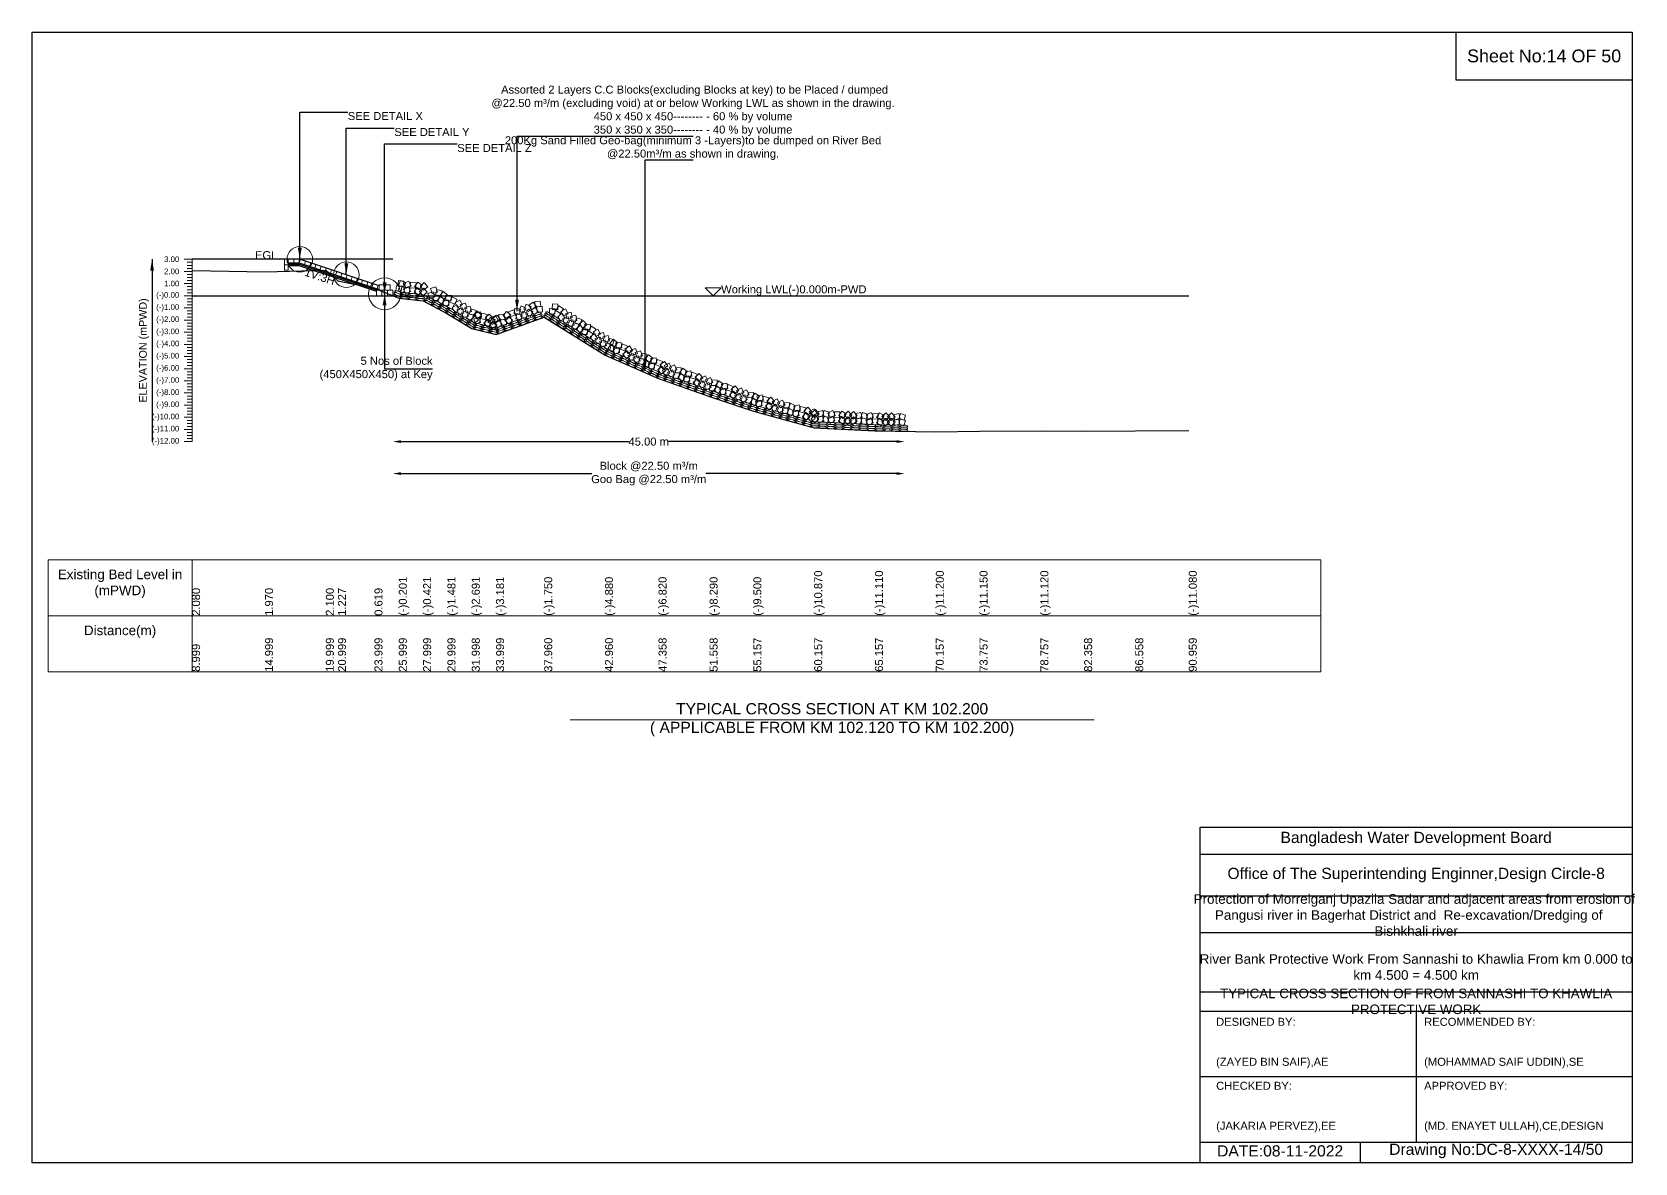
# Model space of a CAD drawing. Header units: inches. Extents: x 89000 to 845017, y -7071 to 0.
# Drawn here: x 295000 to 305017, y -7071 to 0 of the extents above; entities that cross this region are included whole.
import ezdxf

# ---------------------------------------------------------------- set-up
doc = ezdxf.new("R2010")
doc.units = ezdxf.units.IN
doc.header["$LTSCALE"] = 7
doc.header["$MEASUREMENT"] = 0
for name, color, linetype, lineweight in [('Cross section Data Border', 7, 'Continuous', 9), ('Cross Section Labels', 7, 'Continuous', 9), ('Existing_Bed_Level for Xsection', 7, 'Continuous', 25), ('Long Section Labels', 7, 'Continuous', 9)]:
    doc.layers.add(name, color=color, linetype=linetype, lineweight=lineweight)
doc.styles.get("Standard").update_dxf_attribs({"font": 'arial.ttf'})
doc.dimstyles.new('Appron Lebeling Style', dxfattribs={"dimtxt": 50, "dimasz": 50, "dimexe": 0.18, "dimexo": 0.0625, "dimgap": 0.09, "dimtad": 0, "dimtih": 1, "dimtoh": 1, "dimdec": 4, "dimzin": 0, "dimdsep": 46, "dimtxsty": 'Standard', "dimcen": 0.09, "dimse1": 1, "dimse2": 1, "dimadec": 0, "dimazin": 0, "dimtfac": 1, "dimtdec": 4, "dimtofl": 0, "dimtmove": 0, "dimatfit": 3, "dimfxl": 1, "dimtolj": 1, "dimtzin": 0, "dimarcsym": 0})
doc.dimstyles.get("Standard").update_dxf_attribs({"dimtxt": 0.18, "dimasz": 0.18, "dimexe": 0.18, "dimexo": 0.0625, "dimgap": 0.09, "dimtad": 0, "dimtih": 1, "dimtoh": 1, "dimdec": 4, "dimzin": 0, "dimdsep": 46, "dimtxsty": 'Standard', "dimcen": 0.09, "dimadec": 0, "dimazin": 0, "dimtfac": 1, "dimtdec": 4, "dimtofl": 0, "dimtmove": 0, "dimatfit": 3, "dimfxl": 1, "dimtolj": 1, "dimtzin": 0, "dimarcsym": 0})

# ---------------------------------------------------------------- blocks, each defined once
blk = doc.blocks.new('*D21')
at = {"layer": 'Cross Section Labels', "color": 0, "lineweight": -2, "transparency": 16777216}
for p, q in [((297305, -2561), (298731, -2561)), ((300404, -2561), (298978, -2561))]:
    blk.add_line(p, q, dxfattribs=at)
at = {"layer": 'Cross Section Labels', "color": 0, "transparency": 16777216}
for points in [[(297305, -2552), (297305, -2569), (297255, -2561)], [(300404, -2552), (300404, -2569), (300454, -2561)]]:
    blk.add_solid(points, dxfattribs=at)
at = {"layer": 'Defpoints', "color": 0, "transparency": 16777216}
for p in [(297255, -1649), (300454, -2497), (300454, -2561)]:
    blk.add_point(p, dxfattribs=at)
at = {"layer": 'Cross Section Labels', "color": 0, "transparency": 16777216, "insert": (298854, -2561), "char_height": 50, "attachment_point": 5}
blk.add_mtext('\\A1;45.00 m', dxfattribs=at)
blk = doc.blocks.new('*D22')
at = {"layer": 'Cross Section Labels', "color": 0, "lineweight": -2, "transparency": 16777216}
for p, q in [((297305, -2761), (298499, -2761)), ((300404, -2761), (299210, -2761))]:
    blk.add_line(p, q, dxfattribs=at)
at = {"layer": 'Cross Section Labels', "color": 0, "transparency": 16777216}
for points in [[(297305, -2752), (297305, -2769), (297255, -2761)], [(300404, -2752), (300404, -2769), (300454, -2761)]]:
    blk.add_solid(points, dxfattribs=at)
at = {"layer": 'Defpoints', "color": 0, "transparency": 16777216}
for p in [(297255, -1649), (300454, -2497), (300454, -2761)]:
    blk.add_point(p, dxfattribs=at)
at = {"layer": 'Cross Section Labels', "color": 0, "transparency": 16777216, "insert": (298854, -2761), "char_height": 50, "attachment_point": 5}
blk.add_mtext('\\A1;Block @22.50 m³/m ^JGoo Bag @22.50 m³/m ', dxfattribs=at)

msp = doc.modelspace()

# ---------------------------------------------------------------- linework, layer by layer
for points in [[(295000, 0), (305000, 0), (305000, -7071), (295000, -7071)], [(303900, 0), (305000, 0), (305000, -300), (303900, -300)]]:
    msp.add_lwpolyline(points, close=True)
for points in [[(302300, -7071), (302300, -4971), (305000, -4971)], [(302300, -5141), (305000, -5141)], [(302300, -5401), (305000, -5401)], [(302300, -5631), (305000, -5631)], [(302300, -6001), (305000, -6001)], [(302300, -6121), (305000, -6121)], [(303650, -6121), (303650, -6941)], [(302300, -6531), (305000, -6531)], [(302300, -6941), (305000, -6941)], [(303300, -6941), (303300, -7071)]]:
    msp.add_lwpolyline(points)
at = {"layer": 'Cross section Data Border'}
msp.add_lwpolyline([(295100, -3300), (303054.54222, -3300), (303054.54222, -4000), (295100, -4000)], close=True, dxfattribs=at)
for points in [[(296000, -3300), (296000, -4000)], [(295100, -3650), (303054.54222, -3650)]]:
    msp.add_lwpolyline(points, dxfattribs=at)
at = {"layer": 'Cross Section Labels'}
msp.add_lwpolyline([(299256.70439, -1648.8), (299306.70439, -1598.8), (299206.70439, -1598.8)], close=True, dxfattribs=at)
msp.add_lwpolyline([(298362, -4300), (300000, -4300), (301638, -4300)], dxfattribs=at)
for centre, radius in [((296673.30439, -1420.8), 80), ((296964.00439, -1517.7), 80), ((297203.40439, -1637.4), 100)]:
    msp.add_circle(centre, radius, dxfattribs=at)
at = {"layer": 'Existing_Bed_Level for Xsection'}
for points in [[(297254.70439, -1420.8), (296000, -1420.8)], [(296000, -1490.72), (296456.00004, -1499.08), (296835.96662, -1489.2), (296911.95446, -1555.548), (297139.95144, -1601.756), (297291.96666, -1664.076), (297443.93625, -1680.796), (297595.95147, -1761.356), (297747.92107, -1853.316), (297899.93629, -1890.556), (298201.01397, -1781.8), (298580.98716, -2019.68), (298915.26599, -2167.12), (299234.44129, -2278.84), (299507.98802, -2370.8), (299887.98765, -2474.92), (300267.98735, -2493.16), (300647.98708, -2500), (300921.59111, -2496.2), (301301.59063, -2493.92), (301575.23099, -2496.2), (301894.41798, -2493.92), (302228.89676, -2490.88)], [(297169.20439, -1586.1), (296676.81445, -1421.97002), (296673.30439, -1420.8), (296669.60446, -1420.8), (296601.20446, -1420.8)], [(296601.20446, -1443.6), (296669.60446, -1443.6), (297169.20439, -1610.13331)], [(296601.20446, -1451.2), (296668.37115, -1451.2), (297158.57115, -1614.6)], [(296601.20446, -1458.8), (296667.13784, -1458.8), (297152.10439, -1620.45552)], [(296000, -1648.8), (302228.89676, -1648.8)]]:
    msp.add_lwpolyline(points, dxfattribs=at)
at = {"layer": 'Long Section Labels'}
for points in [[(296000, -1420.8), (295950, -1420.8)], [(296000, -1496.8), (295950, -1496.8)], [(296000, -1439.8), (295970, -1439.8)], [(296000, -1458.8), (295970, -1458.8)], [(296000, -1477.8), (295970, -1477.8)], [(296000, -2560.8), (296000, -2484.8), (296000, -2408.8), (296000, -2332.8), (296000, -2256.8), (296000, -2180.8), (296000, -2104.8), (296000, -2028.8), (296000, -1952.8), (296000, -1876.8), (296000, -1800.8), (296000, -1724.8), (296000, -1648.8), (296000, -1572.8), (296000, -1496.8), (296000, -1420.8)], [(296000, -1572.8), (295950, -1572.8)], [(296000, -1515.8), (295970, -1515.8)], [(296000, -1534.8), (295970, -1534.8)], [(296000, -1553.8), (295970, -1553.8)], [(296000, -1591.8), (295970, -1591.8)], [(296000, -1648.8), (295950, -1648.8)], [(296000, -1610.8), (295970, -1610.8)], [(296000, -1629.8), (295970, -1629.8)], [(296000, -1667.8), (295970, -1667.8)], [(296000, -1686.8), (295970, -1686.8)], [(296000, -1724.8), (295950, -1724.8)], [(296000, -1800.8), (295950, -1800.8)], [(296000, -1705.8), (295970, -1705.8)], [(296000, -1743.8), (295970, -1743.8)], [(296000, -1762.8), (295970, -1762.8)], [(296000, -1781.8), (295970, -1781.8)], [(296000, -1876.8), (295950, -1876.8)], [(296000, -1819.8), (295970, -1819.8)], [(296000, -1838.8), (295970, -1838.8)], [(296000, -1857.8), (295970, -1857.8)], [(296000, -1895.8), (295970, -1895.8)], [(296000, -1952.8), (295950, -1952.8)], [(296000, -1914.8), (295970, -1914.8)], [(296000, -1933.8), (295970, -1933.8)], [(296000, -1971.8), (295970, -1971.8)], [(296000, -1990.8), (295970, -1990.8)], [(296000, -2028.8), (295950, -2028.8)], [(296000, -2009.8), (295970, -2009.8)], [(296000, -2047.8), (295970, -2047.8)], [(296000, -2066.8), (295970, -2066.8)], [(296000, -2085.8), (295970, -2085.8)], [(296000, -2104.8), (295950, -2104.8)], [(296000, -2180.8), (295950, -2180.8)], [(296000, -2123.8), (295970, -2123.8)], [(296000, -2142.8), (295970, -2142.8)], [(296000, -2161.8), (295970, -2161.8)], [(296000, -2199.8), (295970, -2199.8)], [(296000, -2256.8), (295950, -2256.8)], [(296000, -2218.8), (295970, -2218.8)], [(296000, -2237.8), (295970, -2237.8)], [(296000, -2275.8), (295970, -2275.8)], [(296000, -2294.8), (295970, -2294.8)], [(296000, -2332.8), (295950, -2332.8)], [(296000, -2313.8), (295970, -2313.8)], [(296000, -2351.8), (295970, -2351.8)], [(296000, -2370.8), (295970, -2370.8)], [(296000, -2389.8), (295970, -2389.8)], [(296000, -2408.8), (295950, -2408.8)], [(296000, -2484.8), (295950, -2484.8)], [(296000, -2427.8), (295970, -2427.8)], [(296000, -2446.8), (295970, -2446.8)], [(296000, -2465.8), (295970, -2465.8)], [(296000, -2503.8), (295970, -2503.8)], [(296000, -2560.8), (295950, -2560.8)], [(296000, -2522.8), (295970, -2522.8)], [(296000, -2541.8), (295970, -2541.8)]]:
    msp.add_lwpolyline(points, dxfattribs=at)
for points in [[(296601.20446, -1420.8), (296578.40446, -1420.8), (296578.40446, -1455), (296601.20446, -1455)], [(296601.20446, -1455), (296578.40446, -1455), (296578.40446, -1489.2), (296601.20446, -1489.2)], [(296635.40446, -1420.8), (296601.20446, -1420.8), (296601.20446, -1443.6), (296635.40446, -1443.6)], [(296669.60446, -1420.8), (296635.40446, -1420.8), (296635.40446, -1443.6), (296669.60446, -1443.6)], [(296709.25942, -1432.78501), (296676.81445, -1421.97002), (296669.60446, -1443.6), (296702.04943, -1454.41499)], [(296741.70439, -1443.6), (296709.25942, -1432.78501), (296702.04943, -1454.41499), (296734.4944, -1465.22998)], [(296774.14936, -1454.41499), (296741.70439, -1443.6), (296734.4944, -1465.22998), (296766.93936, -1476.04497)], [(296806.59433, -1465.22998), (296774.14936, -1454.41499), (296766.93936, -1476.04497), (296799.38433, -1486.85996)], [(296839.0393, -1476.04497), (296806.59433, -1465.22998), (296799.38433, -1486.85996), (296831.8293, -1497.67495)], [(296871.48426, -1486.85996), (296839.0393, -1476.04497), (296831.8293, -1497.67495), (296864.27427, -1508.48994)], [(296903.92923, -1497.67495), (296871.48426, -1486.85996), (296864.27427, -1508.48994), (296896.71924, -1519.30493)], [(296936.3742, -1508.48994), (296903.92923, -1497.67495), (296896.71924, -1519.30493), (296929.16421, -1530.11992)], [(296968.81917, -1519.30493), (296936.3742, -1508.48994), (296929.16421, -1530.11992), (296961.60918, -1540.93491)], [(297001.26414, -1530.11992), (296968.81917, -1519.30493), (296961.60918, -1540.93491), (296994.05415, -1551.7499)], [(297033.70911, -1540.93491), (297001.26414, -1530.11992), (296994.05415, -1551.7499), (297026.49912, -1562.56489)], [(297066.15408, -1551.7499), (297033.70911, -1540.93491), (297026.49912, -1562.56489), (297058.94408, -1573.37988)], [(297098.59905, -1562.56489), (297066.15408, -1551.7499), (297058.94408, -1573.37988), (297091.38905, -1584.19486)], [(297131.04401, -1573.37988), (297098.59905, -1562.56489), (297091.38905, -1584.19486), (297123.83402, -1595.00985)], [(297163.48898, -1584.19486), (297131.04401, -1573.37988), (297123.83402, -1595.00985), (297156.27899, -1605.82484)], [(297203.40439, -1580.4), (297169.20439, -1580.4), (297169.20439, -1614.6), (297203.40439, -1614.6)], [(297237.60439, -1580.4), (297203.40439, -1580.4), (297203.40439, -1614.6), (297237.60439, -1614.6)], [(297310.84435, -1588.80584), (297276.92005, -1584.472), (297272.58621, -1618.3963), (297306.51051, -1622.73014)], [(297323.81712, -1557.16177), (297289.89282, -1552.82793), (297285.55898, -1586.75223), (297319.48328, -1591.08607)], [(297331.17932, -1600.03292), (297299.31332, -1587.61527), (297286.89567, -1619.48127), (297318.76167, -1631.89892)], [(297334.9195, -1566.03805), (297303.0535, -1553.6204), (297290.63585, -1585.4864), (297322.50185, -1597.90405)], [(297351.82194, -1590.96811), (297320.50319, -1604.7077), (297334.24278, -1636.02645), (297365.56153, -1622.28686)], [(297355.56212, -1556.97325), (297324.24338, -1570.71284), (297337.98297, -1602.03158), (297369.30171, -1588.29199)], [(297395.89475, -1602.11012), (297361.89989, -1598.36994), (297358.1597, -1632.36481), (297392.15457, -1636.10499)], [(297399.63494, -1568.11525), (297365.64007, -1564.37507), (297361.89989, -1598.36994), (297395.89475, -1602.11012)], [(297434.92332, -1617.29643), (297407.34088, -1597.07642), (297387.12087, -1624.65886), (297414.70331, -1644.87887)], [(297438.66351, -1583.30157), (297411.08107, -1563.08155), (297390.86105, -1590.66399), (297418.44349, -1610.88401)], [(297447.67124, -1600.68088), (297420.98002, -1622.06355), (297442.36268, -1648.75478), (297469.05391, -1627.37211)], [(297451.41143, -1566.68602), (297424.7202, -1588.06868), (297446.10287, -1614.75991), (297472.79409, -1593.37724)], [(297533.22906, -1626.18072), (297523.17197, -1593.49288), (297490.48413, -1603.54997), (297500.54122, -1636.23781)], [(297186.30439, -1614.6), (297152.10439, -1614.6), (297152.10439, -1648.8), (297186.30439, -1648.8)], [(297220.50439, -1614.6), (297186.30439, -1614.6), (297186.30439, -1648.8), (297220.50439, -1648.8)], [(297254.70439, -1614.6), (297220.50439, -1614.6), (297220.50439, -1648.8), (297254.70439, -1648.8)], [(297517.21467, -1656.39957), (297507.15758, -1623.71173), (297474.46974, -1633.76882), (297484.52683, -1666.45666)], [(297546.54924, -1648.25123), (297513.2137, -1640.61042), (297505.57289, -1673.94595), (297538.90843, -1681.58676)], [(297562.56363, -1618.03237), (297529.22809, -1610.39156), (297521.58728, -1643.7271), (297554.92282, -1651.36791)], [(297580.44723, -1676.24062), (297555.40756, -1652.94567), (297532.11261, -1677.98534), (297557.15228, -1701.28029)], [(297596.46163, -1646.02176), (297571.42195, -1622.72681), (297548.127, -1647.76648), (297573.16667, -1671.06144)], [(297602.97785, -1675.42821), (297568.79962, -1676.6483), (297570.01971, -1710.82653), (297604.19794, -1709.60644)], [(297618.99224, -1645.20935), (297584.81401, -1646.42945), (297586.0341, -1680.60768), (297620.21233, -1679.38758)], [(297639.83426, -1702.03953), (297609.6154, -1686.02514), (297593.60101, -1716.24399), (297623.81987, -1732.25838)], [(297655.84865, -1671.82067), (297625.62979, -1655.80628), (297609.6154, -1686.02514), (297639.83426, -1702.03953)], [(297689.84643, -1705.57656), (297673.34154, -1675.62279), (297643.38776, -1692.12768), (297659.89265, -1722.08145)], [(297708.40517, -1695.87301), (297675.19212, -1704.02979), (297683.34891, -1737.24285), (297716.56196, -1729.08606)], [(298118.89855, -1715.6962), (298087.93224, -1701.17975), (298073.41579, -1732.14607), (298104.38211, -1746.66251)], [(298132.57536, -1688.49588), (298104.51673, -1708.04973), (298124.07058, -1736.10837), (298152.12921, -1716.55452)], [(298176.08199, -1682.19876), (298142.00441, -1685.0899), (298144.89555, -1719.16748), (298178.97313, -1716.27633)], [(298286.55348, -1701.544), (298252.37607, -1700.30111), (298251.13318, -1734.47852), (298285.31059, -1735.72141)], [(297672.14062, -1734.83651), (297655.63573, -1704.88273), (297625.68195, -1721.38762), (297642.18684, -1751.3414)], [(297690.69937, -1725.13295), (297657.48631, -1733.28974), (297665.6431, -1766.50279), (297698.85615, -1758.34601)], [(297728.12607, -1776.03534), (297719.94283, -1742.82879), (297686.73629, -1751.01202), (297694.91952, -1784.21857)], [(297745.83187, -1746.77539), (297737.64864, -1713.56885), (297704.4421, -1721.75208), (297712.62533, -1754.95862)], [(297757.87628, -1769.5672), (297725.02884, -1760.04433), (297715.50596, -1792.89177), (297748.35341, -1802.41465)], [(297775.58209, -1740.30726), (297742.73464, -1730.78438), (297733.21177, -1763.63183), (297766.05921, -1773.15471)], [(297790.1289, -1799.43774), (297766.45351, -1774.75746), (297741.77323, -1798.43285), (297765.44862, -1823.11313)], [(297807.83471, -1770.1778), (297784.15932, -1745.49752), (297759.47904, -1769.1729), (297783.15443, -1793.85318)], [(297793.71772, -1782.97743), (297760.87579, -1792.51934), (297770.4177, -1825.36126), (297803.25962, -1815.81935)], [(297801.85525, -1749.75966), (297769.01333, -1759.30156), (297778.55524, -1792.14349), (297811.39716, -1782.60158)], [(297835.96314, -1799.76677), (297802.74536, -1791.62923), (297794.60782, -1824.847), (297827.8256, -1832.98454)], [(297844.10068, -1766.549), (297810.8829, -1758.41146), (297802.74536, -1791.62923), (297835.96314, -1799.76677)], [(297872.68037, -1819.90872), (297847.96754, -1796.26731), (297824.32614, -1820.98013), (297849.03896, -1844.62154)], [(297880.81791, -1786.69094), (297856.10508, -1763.04953), (297832.46367, -1787.76236), (297857.1765, -1811.40377)], [(297893.73796, -1797.02925), (297862.77164, -1782.5128), (297848.25519, -1813.47912), (297879.22151, -1827.99556)], [(297895.62203, -1771.87797), (297866.37235, -1789.60073), (297884.0951, -1818.85041), (297913.34479, -1801.12765)], [(297907.41477, -1769.82893), (297879.35613, -1789.38278), (297898.90998, -1817.44142), (297926.96862, -1797.88757)], [(297919.03377, -1801.99473), (297890.97514, -1821.54858), (297910.52899, -1849.60722), (297938.58762, -1830.05337)], [(297950.92139, -1763.53181), (297916.84381, -1766.42295), (297919.73495, -1800.50053), (297953.81253, -1797.60939)], [(297962.5404, -1795.69761), (297928.46282, -1798.58875), (297931.35396, -1832.66633), (297965.43154, -1829.77519)], [(297965.45922, -1746.29986), (297943.39667, -1772.43191), (297969.52872, -1794.49446), (297991.59127, -1768.36241)], [(297977.07823, -1778.46566), (297955.01568, -1804.59771), (297981.14773, -1826.66026), (298003.21028, -1800.52821)], [(298009.93317, -1736.88575), (297977.76737, -1748.50476), (297989.38638, -1780.67056), (298021.55218, -1769.05155)], [(298021.55218, -1769.05155), (297989.38638, -1780.67056), (298001.00538, -1812.83636), (298033.17118, -1801.21735)], [(298051.66052, -1733.32459), (298017.99101, -1727.3242), (298011.99063, -1760.9937), (298045.66013, -1766.99409)], [(298063.27952, -1765.49039), (298029.61002, -1759.49), (298023.60964, -1793.1595), (298057.27914, -1799.15989)], [(298055.78455, -1712.79221), (298041.24345, -1743.74696), (298072.19819, -1758.28806), (298086.7393, -1727.33332)], [(298067.40356, -1744.95801), (298052.86245, -1775.91276), (298083.8172, -1790.45386), (298098.3583, -1759.49912)], [(298130.51756, -1747.862), (298099.55124, -1733.34555), (298085.0348, -1764.31187), (298116.00111, -1778.82831)], [(298144.19437, -1720.66168), (298116.13574, -1740.21553), (298135.68959, -1768.27417), (298163.74822, -1748.72032)], [(298187.701, -1714.36456), (298153.62342, -1717.2557), (298156.51456, -1751.33328), (298190.59214, -1748.44213)], [(298268.40575, -1730.53193), (298234.22834, -1729.28904), (298232.98545, -1763.46645), (298267.16286, -1764.70934)], [(298303.25136, -1759.72681), (298274.26343, -1741.57909), (298256.11571, -1770.56702), (298285.10364, -1788.71474)], [(298321.39908, -1730.73888), (298292.41115, -1712.59116), (298274.26343, -1741.57909), (298303.25136, -1759.72681)], [(298331.79609, -1790.37076), (298315.74758, -1760.17001), (298285.54683, -1776.21852), (298301.59534, -1806.41927)], [(298349.94382, -1761.38283), (298333.89531, -1731.18208), (298303.69456, -1747.23059), (298319.74307, -1777.43134)], [(298350.49993, -1780.94991), (298317.16694, -1788.60183), (298324.81885, -1821.93482), (298358.15184, -1814.2829)], [(298368.64766, -1751.96198), (298335.31467, -1759.6139), (298342.96658, -1792.94689), (298376.29957, -1785.29497)], [(298387.14999, -1832.41431), (298379.47154, -1799.08742), (298346.14465, -1806.76587), (298353.82311, -1840.09276)], [(298405.29772, -1803.42638), (298397.61926, -1770.09949), (298364.29238, -1777.77794), (298371.97083, -1811.10483)], [(298435.14265, -1797.41038), (298402.44347, -1787.39021), (298392.42331, -1820.08939), (298425.12248, -1830.10956)], [(298466.93833, -1827.76684), (298443.64014, -1802.73018), (298418.60348, -1826.02838), (298441.90167, -1851.06503)], [(297887.48449, -1805.09574), (297858.23481, -1822.8185), (297875.95756, -1852.06818), (297905.20725, -1834.34543)], [(297905.35696, -1829.19505), (297874.39065, -1814.6786), (297859.8742, -1845.64492), (297890.84052, -1860.16136)], [(298416.99493, -1826.39831), (298384.29575, -1816.37814), (298374.27558, -1849.07732), (298406.97476, -1859.09749)], [(298448.79061, -1856.75477), (298425.49242, -1831.71811), (298400.45576, -1855.01631), (298423.75395, -1880.05296)], [(298471.32126, -1857.566), (298437.14386, -1856.32311), (298435.90096, -1890.50052), (298470.07837, -1891.74341)], [(298489.46899, -1828.57807), (298455.29158, -1827.33518), (298454.04869, -1861.51259), (298488.2261, -1862.75548)], [(298506.16687, -1886.76089), (298477.17894, -1868.61316), (298459.03122, -1897.60109), (298488.01915, -1915.74882)], [(298524.3146, -1857.77295), (298495.32667, -1839.62523), (298477.17894, -1868.61316), (298506.16687, -1886.76089)], [(298534.7116, -1917.40483), (298518.6631, -1887.20408), (298488.46234, -1903.25259), (298504.51085, -1933.45334)], [(298552.85933, -1888.4169), (298536.81082, -1858.21615), (298506.61007, -1874.26466), (298522.65858, -1904.46541)], [(298571.56317, -1878.99606), (298538.23018, -1886.64797), (298545.88209, -1919.98096), (298579.21508, -1912.32905)], [(298608.21323, -1930.46045), (298600.53478, -1897.13356), (298567.20789, -1904.81201), (298574.88634, -1938.1389)], [(298553.41544, -1907.98399), (298520.08245, -1915.6359), (298527.73437, -1948.96889), (298561.06736, -1941.31698)], [(298590.0655, -1959.44838), (298582.38705, -1926.12149), (298549.06016, -1933.79994), (298556.73862, -1967.12683)], [(298619.91044, -1953.43238), (298587.21126, -1943.41221), (298577.19109, -1976.11139), (298609.89027, -1986.13156)], [(298638.05816, -1924.44445), (298605.35898, -1914.42428), (298595.33882, -1947.12346), (298628.03799, -1957.14363)], [(298645.82607, -1974.01534), (298619.17731, -1952.57977), (298597.74175, -1979.22854), (298624.39051, -2000.6641)], [(298659.62775, -1942.7239), (298632.97899, -1921.28834), (298611.54343, -1947.93711), (298638.19219, -1969.37267)], [(298668.24008, -1971.58613), (298634.23786, -1975.25888), (298637.91061, -2009.2611), (298671.91283, -2005.58835)], [(298682.04175, -1940.2947), (298648.03953, -1943.96745), (298651.71229, -1977.96967), (298685.71451, -1974.29692)], [(298706.91333, -1995.48042), (298675.6219, -1981.67874), (298661.82022, -2012.97017), (298693.11165, -2026.77185)], [(298720.71501, -1964.18899), (298689.42358, -1950.38731), (298675.6219, -1981.67874), (298706.91333, -1995.48042)], [(298739.55874, -2021.71265), (298719.34389, -1994.12643), (298691.75767, -2014.34129), (298711.97252, -2041.92751)], [(298753.36042, -1990.42122), (298733.14556, -1962.835), (298705.55934, -1983.04986), (298725.7742, -2010.63608)], [(298770.51938, -1978.41472), (298738.62882, -1990.76915), (298750.98325, -2022.65971), (298782.87381, -2010.30529)], [(298814.17301, -2024.08935), (298801.7932, -1992.20863), (298769.91248, -2004.58845), (298782.2923, -2036.46916)], [(298756.71771, -2009.70615), (298724.82714, -2022.06058), (298737.18157, -2053.95115), (298769.07213, -2041.59672)], [(298800.37134, -2055.38078), (298787.99152, -2023.50006), (298756.1108, -2035.87988), (298768.49062, -2067.76059)], [(298829.04459, -2045.14571), (298795.24621, -2039.91991), (298790.02041, -2073.7183), (298823.81879, -2078.9441)], [(298842.84627, -2013.85428), (298809.04788, -2008.62848), (298803.82208, -2042.42687), (298837.62047, -2047.65267)], [(298864.8661, -2070.62708), (298838.21733, -2049.19152), (298816.78177, -2075.84028), (298843.43053, -2097.27585)], [(298878.66777, -2039.33565), (298852.01901, -2017.90009), (298830.58345, -2044.54885), (298857.23221, -2065.98442)], [(298887.2801, -2068.19788), (298853.27788, -2071.87063), (298856.95063, -2105.87285), (298890.95285, -2102.20009)], [(298901.08177, -2036.90644), (298867.07956, -2040.5792), (298870.75231, -2074.58142), (298904.75453, -2070.90866)], [(298925.95335, -2092.09216), (298894.66192, -2078.29048), (298880.86024, -2109.58192), (298912.15167, -2123.38359)], [(298939.75503, -2060.80073), (298908.4636, -2046.99905), (298894.66192, -2078.29048), (298925.95335, -2092.09216)], [(298958.59876, -2118.3244), (298938.38391, -2090.73818), (298910.79769, -2110.95304), (298931.01254, -2138.53926)], [(298972.40044, -2087.03297), (298952.18559, -2059.44675), (298924.59937, -2079.6616), (298944.81422, -2107.24782)], [(298970.7901, -2101.75014), (298939.96958, -2116.57362), (298954.79306, -2147.39414), (298985.61358, -2132.57066)], [(298982.08886, -2069.47045), (298951.26834, -2084.29393), (298966.09182, -2115.11445), (298996.91234, -2100.29097)], [(299029.19839, -2111.57156), (299014.35037, -2080.76285), (298983.54166, -2095.61087), (298998.38968, -2126.41958)], [(299056.97819, -2099.11383), (299022.87356, -2096.5615), (299020.32123, -2130.66613), (299054.42586, -2133.21846)], [(299094.6922, -2121.69997), (299066.44062, -2102.42594), (299047.16659, -2130.67752), (299075.41817, -2149.95155)], [(299017.89962, -2143.85124), (299003.05161, -2113.04254), (298972.2429, -2127.89056), (298987.09092, -2158.69926)], [(299045.67942, -2131.39351), (299011.5748, -2128.84118), (299009.02247, -2162.94581), (299043.12709, -2165.49814)], [(299083.39343, -2153.97965), (299055.14186, -2134.70562), (299035.86782, -2162.9572), (299064.1194, -2182.23123)], [(299105.54706, -2149.79573), (299071.93886, -2156.13044), (299078.27356, -2189.73864), (299111.88177, -2183.40394)], [(299116.84583, -2117.51605), (299083.23762, -2123.85075), (299089.57232, -2157.45896), (299123.18053, -2151.12426)], [(299145.97922, -2170.57549), (299113.69954, -2159.27673), (299102.40077, -2191.55641), (299134.68045, -2202.85518)], [(299157.27798, -2138.29581), (299124.9983, -2126.99705), (299113.69954, -2159.27673), (299145.97922, -2170.57549)], [(299180.58601, -2194.15988), (299158.26485, -2168.24839), (299132.35335, -2190.56955), (299154.67451, -2216.48105)], [(299191.88477, -2161.8802), (299169.56361, -2135.9687), (299143.65211, -2158.28987), (299165.97327, -2184.20136)], [(299196.74788, -2180.84148), (299165.92736, -2195.66496), (299180.75084, -2226.48548), (299211.57136, -2211.662)], [(299208.04664, -2148.5618), (299177.22612, -2163.38528), (299192.04961, -2194.2058), (299222.87012, -2179.38232)], [(299243.85741, -2222.94259), (299229.00939, -2192.13388), (299198.20068, -2206.9819), (299213.0487, -2237.7906)], [(299255.15617, -2190.6629), (299240.30815, -2159.8542), (299209.49945, -2174.70222), (299224.34746, -2205.51092)], [(299281.68524, -2177.61199), (299247.55161, -2175.48245), (299245.42208, -2209.61609), (299279.55571, -2211.74562)], [(299319.67623, -2199.72906), (299291.18799, -2180.80659), (299272.26551, -2209.29483), (299300.75376, -2228.2173)], [(299341.77632, -2195.27095), (299308.24919, -2202.02162), (299314.99985, -2235.54875), (299348.52698, -2228.79808)], [(299270.78734, -2210.0292), (299236.6537, -2207.89967), (299234.52417, -2242.0333), (299268.65781, -2244.16283)], [(299308.77833, -2232.14628), (299280.29008, -2213.2238), (299261.36761, -2241.71204), (299289.85585, -2260.63452)], [(299330.87841, -2227.68816), (299297.35128, -2234.43883), (299304.10195, -2267.96596), (299337.62908, -2261.2153)], [(299371.56495, -2247.96532), (299339.14774, -2237.06741), (299328.24983, -2269.48462), (299360.66704, -2280.38253)], [(299382.46286, -2215.54811), (299350.04564, -2204.6502), (299339.14774, -2237.06741), (299371.56495, -2247.96532)], [(299406.46132, -2271.11907), (299383.8208, -2245.48615), (299358.18788, -2268.12668), (299380.82841, -2293.7596)], [(299417.35923, -2238.70186), (299394.7187, -2213.06894), (299369.08579, -2235.70947), (299391.72631, -2261.34239)], [(299422.45692, -2257.60142), (299391.82245, -2272.80567), (299407.0267, -2303.44015), (299437.66117, -2288.2359)], [(299433.35483, -2225.18421), (299402.72036, -2240.38846), (299417.92461, -2271.02293), (299448.55908, -2255.81868)], [(299470.08452, -2299.11555), (299454.85588, -2268.4932), (299424.23353, -2283.72184), (299439.46217, -2314.34419)], [(299480.98243, -2266.69834), (299465.75379, -2236.07598), (299435.13144, -2251.30462), (299450.36008, -2281.92698)], [(299497.70782, -2286.31455), (299463.57418, -2284.18502), (299461.44465, -2318.31865), (299495.57829, -2320.44818)], [(299508.60573, -2253.89733), (299474.47209, -2251.7678), (299472.34256, -2285.90144), (299506.4762, -2288.03097)], [(299535.69881, -2308.43162), (299507.21057, -2289.50915), (299488.28809, -2317.99739), (299516.77633, -2336.91986)], [(299546.59672, -2276.01441), (299518.10847, -2257.09194), (299499.186, -2285.58018), (299527.67424, -2304.50265)], [(299553.91994, -2301.2503), (299520.83072, -2309.89574), (299529.47616, -2342.98495), (299562.56538, -2334.33952)], [(299562.95763, -2268.26606), (299529.86841, -2276.9115), (299538.51385, -2310.00071), (299571.60307, -2301.35527)], [(299604.73095, -2286.1978), (299571.74671, -2277.16011), (299562.70901, -2310.14435), (299595.69326, -2319.18204)], [(299640.88697, -2307.33061), (299616.82606, -2283.02602), (299592.52148, -2307.08692), (299616.58238, -2331.39151)], [(299656.08836, -2292.92562), (299626.36763, -2309.84656), (299643.28856, -2339.56729), (299673.0093, -2322.64636)], [(299705.99863, -2331.66547), (299689.05403, -2301.95822), (299659.34678, -2318.90282), (299676.29138, -2348.61007)], [(299595.69326, -2319.18204), (299562.70901, -2310.14435), (299553.67132, -2343.12859), (299586.65557, -2352.16628)], [(299631.84928, -2340.31485), (299607.78837, -2316.01026), (299583.48379, -2340.07116), (299607.54469, -2364.37575)], [(299647.05067, -2325.90986), (299617.32994, -2342.8308), (299634.25087, -2372.55153), (299663.97161, -2355.6306)], [(299696.96094, -2364.64971), (299680.01634, -2334.94247), (299650.30909, -2351.88706), (299667.25369, -2381.59431)], [(299723.81197, -2350.2993), (299689.61247, -2350.11337), (299689.42654, -2384.31286), (299723.62604, -2384.49879)], [(299732.84966, -2317.31506), (299698.65016, -2317.12913), (299698.46423, -2351.32862), (299732.66373, -2351.51455)], [(299762.99867, -2370.22121), (299733.48093, -2352.9486), (299716.20832, -2382.46633), (299745.72606, -2399.73894)], [(299772.03636, -2337.23696), (299742.51862, -2319.96435), (299725.24601, -2349.48209), (299754.76375, -2366.7547)], [(299784.80962, -2364.51413), (299751.72041, -2373.15957), (299760.36585, -2406.24879), (299793.45506, -2397.60335)], [(299793.84732, -2331.52989), (299760.7581, -2340.17533), (299769.40354, -2373.26455), (299802.49275, -2364.61911)], [(299826.58294, -2382.44588), (299793.5987, -2373.40819), (299784.56101, -2406.39243), (299817.54525, -2415.43012)], [(299835.62063, -2349.46164), (299802.63639, -2340.42394), (299793.5987, -2373.40819), (299826.58294, -2382.44588)], [(299862.73896, -2403.57868), (299838.67806, -2379.2741), (299814.37347, -2403.335), (299838.43437, -2427.63959)], [(299871.77665, -2370.59444), (299847.71575, -2346.28986), (299823.41116, -2370.35076), (299847.47207, -2394.65535)], [(299877.94036, -2389.1737), (299848.21962, -2406.09463), (299865.14056, -2435.81537), (299894.86129, -2418.89443)], [(299886.97805, -2356.18946), (299857.25731, -2373.11039), (299874.17825, -2402.83113), (299903.89898, -2385.91019)], [(299916.66036, -2420.36234), (299893.6545, -2395.0568), (299868.34896, -2418.06267), (299891.35483, -2443.3682)], [(299918.30008, -2386.20167), (299895.29421, -2360.89613), (299869.98867, -2383.902), (299892.99454, -2409.20753)], [(299939.74299, -2400.51027), (299906.32338, -2407.77456), (299913.58768, -2441.19417), (299947.00728, -2433.92987)], [(299941.3827, -2366.3496), (299907.96309, -2373.61389), (299915.22739, -2407.0335), (299948.64699, -2399.7692)], [(299982.327, -2411.42274), (299949.75681, -2400.99093), (299939.325, -2433.56112), (299971.89519, -2443.99293)], [(299983.96671, -2377.26207), (299951.39652, -2366.83026), (299940.96471, -2399.40045), (299973.53491, -2409.83226)], [(300002.37224, -2401.10398), (299971.95901, -2416.74607), (299987.6011, -2447.15931), (300018.01433, -2431.51721)], [(300004.01195, -2366.94331), (299973.59872, -2382.5854), (299989.24081, -2412.99864), (300019.65405, -2397.35654)], [(300048.68724, -2375.35021), (300014.52657, -2373.7105), (300012.88686, -2407.87117), (300047.04753, -2409.51088)], [(300086.93719, -2422.26503), (300058.16197, -2403.78189), (300039.67883, -2432.55711), (300068.45405, -2451.04025)], [(300088.5769, -2388.10436), (300059.80168, -2369.62122), (300041.31854, -2398.39644), (300070.09376, -2416.87958)], [(300100.27746, -2370.73534), (300074.95361, -2393.72104), (300097.93932, -2419.04489), (300123.26317, -2396.05918)], [(300157.42476, -2397.67966), (300134.4189, -2372.37413), (300109.11336, -2395.37999), (300132.11923, -2420.68553)], [(300180.50739, -2377.82759), (300147.08778, -2385.09189), (300154.35208, -2418.51149), (300187.77168, -2411.2472)], [(300223.0914, -2388.74006), (300190.52121, -2378.30825), (300180.0894, -2410.87845), (300212.65959, -2421.31025)], [(300243.13664, -2378.4213), (300212.72341, -2394.0634), (300228.3655, -2424.47663), (300258.77873, -2408.83454)], [(300287.81193, -2386.8282), (300253.65126, -2385.18849), (300252.01155, -2419.34916), (300286.17222, -2420.98887)], [(300324.87113, -2397.83528), (300295.55506, -2380.22256), (300277.94234, -2409.53864), (300307.25842, -2427.15136)], [(300336.04605, -2380.1235), (300311.42224, -2403.85761), (300335.15635, -2428.48142), (300359.78016, -2404.74731)], [(300393.97497, -2405.34356), (300370.22126, -2380.73866), (300345.61635, -2404.49236), (300369.37006, -2429.09727)], [(300416.45245, -2384.80883), (300383.26549, -2393.07114), (300391.5278, -2426.2581), (300424.71476, -2417.99579)], [(300459.34429, -2394.44056), (300426.47618, -2384.98926), (300417.02488, -2417.85737), (300449.89299, -2427.30867)], [(300047.04753, -2409.51088), (300012.88686, -2407.87117), (300011.24715, -2442.03183), (300045.40782, -2443.67155)], [(300098.63775, -2404.89601), (300073.3139, -2427.88171), (300096.29961, -2453.20556), (300121.62346, -2430.21985)], [(300155.78505, -2431.84033), (300132.77918, -2406.5348), (300107.47365, -2429.54066), (300130.47951, -2454.8462)], [(300178.86767, -2411.98826), (300145.44807, -2419.25256), (300152.71236, -2452.67216), (300186.13197, -2445.40787)], [(300221.45169, -2422.90073), (300188.88149, -2412.46892), (300178.44969, -2445.03912), (300211.01988, -2455.47092)], [(300241.49693, -2412.58197), (300211.08369, -2428.22407), (300226.72578, -2458.6373), (300257.13902, -2442.99521)], [(300286.17222, -2420.98887), (300252.01155, -2419.34916), (300250.37183, -2453.50983), (300284.5325, -2455.14954)], [(300324.25563, -2432.02975), (300294.93956, -2414.41703), (300277.32684, -2443.7331), (300306.64292, -2461.34582)], [(300335.43055, -2414.31796), (300310.80674, -2438.05207), (300334.54085, -2462.67588), (300359.16466, -2438.94177)], [(300393.35947, -2439.53802), (300369.60576, -2414.93312), (300345.00085, -2438.68683), (300368.75456, -2463.29173)], [(300415.83695, -2419.00329), (300382.64999, -2427.2656), (300390.9123, -2460.45256), (300424.09925, -2452.19025)], [(300458.72879, -2428.63502), (300425.86067, -2419.18372), (300416.40937, -2452.05183), (300449.27749, -2461.50313)]]:
    msp.add_lwpolyline(points, close=True, dxfattribs=at)
for centre, major_axis in [((297280.55735, -1652.41687), (23.40255, -9.59408)), ((297285.45817, -1640.46244), (23.40255, -9.59408)), ((297290.359, -1628.50802), (23.40255, -9.59408)), ((297328.06598, -1661.54874), (25.14109, -2.76607)), ((297329.47894, -1648.70623), (25.14109, -2.76607)), ((297330.8919, -1635.86373), (25.14109, -2.76607)), ((297378.34817, -1667.08089), (25.14109, -2.76607)), ((297379.76113, -1654.23838), (25.14109, -2.76607)), ((297381.17409, -1641.39588), (25.14109, -2.76607)), ((297428.63036, -1672.61303), (25.14109, -2.76607)), ((297430.04331, -1659.77053), (25.14109, -2.76607)), ((297431.45627, -1646.92802), (25.14109, -2.76607)), ((297477.42445, -1691.2319), (22.34852, -11.84353)), ((297483.47433, -1679.81589), (22.34852, -11.84353)), ((297489.52421, -1668.39988), (22.34852, -11.84353)), ((297522.1215, -1714.91897), (22.34852, -11.84353)), ((297528.17138, -1703.50295), (22.34852, -11.84353)), ((297534.22126, -1692.08694), (22.34852, -11.84353)), ((297578.91831, -1715.774), (22.34852, -11.84353)), ((297566.81855, -1738.60603), (22.34852, -11.84353)), ((297572.86843, -1727.19002), (22.34852, -11.84353)), ((297611.43719, -1763.17607), (21.63935, -13.09443)), ((297618.12605, -1752.12231), (21.63935, -13.09443)), ((297624.81491, -1741.06855), (21.63935, -13.09443)), ((297654.7159, -1789.36492), (21.63935, -13.09443)), ((297661.40476, -1778.31117), (21.63935, -13.09443)), ((297668.09362, -1767.25741), (21.63935, -13.09443)), ((297697.99461, -1815.55378), (21.63935, -13.09443)), ((297704.68347, -1804.50002), (21.63935, -13.09443)), ((297711.37233, -1793.44627), (21.63935, -13.09443)), ((298016.23796, -1814.20255), (23.7884, 8.5929)), ((298063.81475, -1797.01674), (23.7884, 8.5929)), ((298068.20415, -1809.16827), (23.7884, 8.5929)), ((298111.39154, -1779.83094), (23.7884, 8.5929)), ((298115.78094, -1791.98247), (23.7884, 8.5929)), ((298120.17034, -1804.13399), (23.7884, 8.5929)), ((298158.96833, -1762.64514), (23.7884, 8.5929)), ((298163.35773, -1774.79666), (23.7884, 8.5929)), ((298167.74714, -1786.94819), (23.7884, 8.5929)), ((298219.31593, -1785.63632), (21.43818, -13.42125)), ((298226.17174, -1774.68532), (21.43818, -13.42125)), ((298233.02754, -1763.73433), (21.43818, -13.42125)), ((298262.1923, -1812.47882), (21.43818, -13.42125)), ((298269.04811, -1801.52782), (21.43818, -13.42125)), ((298275.90391, -1790.57683), (21.43818, -13.42125)), ((298318.78028, -1817.41933), (21.43818, -13.42125)), ((297741.27332, -1841.74264), (21.63935, -13.09443)), ((297747.96218, -1830.68888), (21.63935, -13.09443)), ((297754.65104, -1819.63512), (21.63935, -13.09443)), ((297787.24717, -1856.29891), (24.56639, -6.01816)), ((297790.32135, -1843.74997), (24.56639, -6.01816)), ((297793.39553, -1831.20104), (24.56639, -6.01816)), ((297836.37994, -1868.33524), (24.56639, -6.01816)), ((297839.45412, -1855.7863), (24.56639, -6.01816)), ((297842.52831, -1843.23736), (24.56639, -6.01816)), ((297885.51272, -1880.37156), (24.56639, -6.01816)), ((297888.5869, -1867.82262), (24.56639, -6.01816)), ((297891.66108, -1855.27369), (24.56639, -6.01816)), ((297921.08437, -1848.57415), (23.7884, 8.5929)), ((297925.47378, -1860.72568), (23.7884, 8.5929)), ((297929.86318, -1872.8772), (23.7884, 8.5929)), ((297968.66116, -1831.38835), (23.7884, 8.5929)), ((297973.05057, -1843.53987), (23.7884, 8.5929)), ((297977.43997, -1855.6914), (23.7884, 8.5929)), ((298020.62736, -1826.35407), (23.7884, 8.5929)), ((298025.01676, -1838.5056), (23.7884, 8.5929)), ((298072.59355, -1821.31979), (23.7884, 8.5929)), ((298305.06867, -1839.32132), (21.43818, -13.42125)), ((298311.92448, -1828.37032), (21.43818, -13.42125)), ((298347.94504, -1866.16382), (21.43818, -13.42125)), ((298354.80085, -1855.21283), (21.43818, -13.42125)), ((298361.65665, -1844.26183), (21.43818, -13.42125)), ((298390.82141, -1893.00632), (21.43818, -13.42125)), ((298397.67722, -1882.05533), (21.43818, -13.42125)), ((298404.53302, -1871.10433), (21.43818, -13.42125)), ((298440.55358, -1908.89783), (21.43818, -13.42125)), ((298447.40939, -1897.94683), (21.43818, -13.42125)), ((298433.69778, -1919.84882), (21.43818, -13.42125)), ((298476.57415, -1946.69132), (21.43818, -13.42125)), ((298483.42995, -1935.74033), (21.43818, -13.42125)), ((298490.28576, -1924.78933), (21.43818, -13.42125)), ((298519.45052, -1973.53383), (21.43818, -13.42125)), ((298526.30632, -1962.58283), (21.43818, -13.42125)), ((298533.16213, -1951.63183), (21.43818, -13.42125)), ((298562.32689, -2000.37633), (21.43818, -13.42125)), ((298569.18269, -1989.42533), (21.43818, -13.42125)), ((298576.0385, -1978.47433), (21.43818, -13.42125)), ((298611.24822, -2011.84582), (23.14175, -10.20711)), ((298616.46219, -2000.02461), (23.14175, -10.20711)), ((298606.03425, -2023.66703), (23.14175, -10.20711)), ((298652.31776, -2044.08125), (23.14175, -10.20711)), ((298657.53172, -2032.26004), (23.14175, -10.20711)), ((298662.74569, -2020.43883), (23.14175, -10.20711)), ((298698.60126, -2064.49546), (23.14175, -10.20711)), ((298703.81523, -2052.67425), (23.14175, -10.20711)), ((298709.02919, -2040.85305), (23.14175, -10.20711)), ((298744.88476, -2084.90968), (23.14175, -10.20711)), ((298750.09873, -2073.08847), (23.14175, -10.20711)), ((298755.3127, -2061.26726), (23.14175, -10.20711)), ((298791.16827, -2105.32389), (23.14175, -10.20711)), ((298796.38224, -2093.50268), (23.14175, -10.20711)), ((298801.5962, -2081.68148), (23.14175, -10.20711)), ((298842.66574, -2113.9169), (23.14175, -10.20711)), ((298847.87971, -2102.09569), (23.14175, -10.20711)), ((298837.45177, -2125.73811), (23.14175, -10.20711)), ((298883.73528, -2146.15232), (23.14175, -10.20711)), ((298888.94924, -2134.33111), (23.14175, -10.20711)), ((298894.16321, -2122.50991), (23.14175, -10.20711)), ((298929.9296, -2165.40836), (23.87262, -8.35606)), ((298934.19802, -2153.21381), (23.87262, -8.35606)), ((298938.46644, -2141.01926), (23.87262, -8.35606)), ((298977.67484, -2182.12048), (23.87262, -8.35606)), ((298981.94326, -2169.92594), (23.87262, -8.35606)), ((298986.21168, -2157.73139), (23.87262, -8.35606)), ((299025.42007, -2198.83261), (23.87262, -8.35606)), ((299029.6885, -2186.63806), (23.87262, -8.35606)), ((299033.95692, -2174.44352), (23.87262, -8.35606)), ((299073.16531, -2215.54474), (23.87262, -8.35606)), ((299077.43373, -2203.35019), (23.87262, -8.35606)), ((299081.70216, -2191.15564), (23.87262, -8.35606)), ((299129.44739, -2207.86777), (23.87262, -8.35606)), ((299120.91055, -2232.25686), (23.87262, -8.35606)), ((299125.17897, -2220.06232), (23.87262, -8.35606)), ((299168.65579, -2248.96899), (23.87262, -8.35606)), ((299172.92421, -2236.77444), (23.87262, -8.35606)), ((299177.19263, -2224.57989), (23.87262, -8.35606)), ((299216.40103, -2265.68112), (23.87262, -8.35606)), ((299220.66945, -2253.48657), (23.87262, -8.35606)), ((299224.93787, -2241.29202), (23.87262, -8.35606)), ((299264.18801, -2282.02488), (23.97433, -8.05961)), ((299268.305, -2269.77838), (23.97433, -8.05961)), ((299272.42199, -2257.53188), (23.97433, -8.05961)), ((299312.13667, -2298.1441), (23.97433, -8.05961)), ((299316.25366, -2285.8976), (23.97433, -8.05961)), ((299320.37065, -2273.65109), (23.97433, -8.05961)), ((299360.08533, -2314.26331), (23.97433, -8.05961)), ((299364.20232, -2302.01681), (23.97433, -8.05961)), ((299368.3193, -2289.77031), (23.97433, -8.05961)), ((299416.26796, -2305.88953), (23.97433, -8.05961)), ((299408.03399, -2330.38253), (23.97433, -8.05961)), ((299412.15098, -2318.13603), (23.97433, -8.05961)), ((299455.98265, -2346.50175), (23.97433, -8.05961)), ((299460.09963, -2334.25524), (23.97433, -8.05961)), ((299464.21662, -2322.00874), (23.97433, -8.05961)), ((299503.93131, -2362.62096), (23.97433, -8.05961)), ((299508.04829, -2350.37446), (23.97433, -8.05961)), ((299512.16528, -2338.12796), (23.97433, -8.05961)), ((299552.26032, -2376.23252), (24.39368, -6.68387)), ((299555.67456, -2363.7718), (24.39368, -6.68387)), ((299559.0888, -2351.31109), (24.39368, -6.68387)), ((299601.04768, -2389.60026), (24.39368, -6.68387)), ((299604.46192, -2377.13955), (24.39368, -6.68387)), ((299607.87616, -2364.67884), (24.39368, -6.68387)), ((299649.83504, -2402.96801), (24.39368, -6.68387)), ((299653.24928, -2390.5073), (24.39368, -6.68387)), ((299656.66352, -2378.04659), (24.39368, -6.68387)), ((299702.03663, -2403.87505), (24.39368, -6.68387)), ((299705.45087, -2391.41434), (24.39368, -6.68387)), ((299754.23823, -2404.78208), (24.39368, -6.68387)), ((299698.6224, -2416.33576), (24.39368, -6.68387)), ((299747.40975, -2429.70351), (24.39368, -6.68387)), ((299750.82399, -2417.2428), (24.39368, -6.68387)), ((299796.19711, -2443.07126), (24.39368, -6.68387)), ((299799.61135, -2430.61055), (24.39368, -6.68387)), ((299803.02559, -2418.14983), (24.39368, -6.68387)), ((299844.98447, -2456.43901), (24.39368, -6.68387)), ((299848.39871, -2443.97829), (24.39368, -6.68387)), ((299851.81294, -2431.51758), (24.39368, -6.68387)), ((299892.51984, -2468.67011), (25.26371, -1.21266)), ((299893.13929, -2455.76497), (25.26371, -1.21266)), ((299893.75874, -2442.85982), (25.26371, -1.21266)), ((299943.04727, -2471.09543), (25.26371, -1.21266)), ((299943.66672, -2458.19028), (25.26371, -1.21266)), ((299944.28616, -2445.28514), (25.26371, -1.21266)), ((299993.57469, -2473.52074), (25.26371, -1.21266)), ((299994.19414, -2460.6156), (25.26371, -1.21266)), ((299994.81359, -2447.71046), (25.26371, -1.21266)), ((300044.10212, -2475.94606), (25.26371, -1.21266)), ((300044.72157, -2463.04092), (25.26371, -1.21266)), ((300045.34101, -2450.13578), (25.26371, -1.21266)), ((300094.62955, -2478.37138), (25.26371, -1.21266)), ((300095.24899, -2465.46624), (25.26371, -1.21266)), ((300095.86844, -2452.5611), (25.26371, -1.21266)), ((300145.15697, -2480.7967), (25.26371, -1.21266)), ((300145.77642, -2467.89156), (25.26371, -1.21266)), ((300146.39587, -2454.98642), (25.26371, -1.21266)), ((300195.6844, -2483.22202), (25.26371, -1.21266)), ((300196.30384, -2470.31688), (25.26371, -1.21266)), ((300196.92329, -2457.41173), (25.26371, -1.21266)), ((300246.21182, -2485.64734), (25.26371, -1.21266)), ((300246.83127, -2472.74219), (25.26371, -1.21266)), ((300247.45072, -2459.83705), (25.26371, -1.21266)), ((300296.57392, -2487.21351), (25.2887, -0.4552)), ((300296.80644, -2474.2956), (25.2887, -0.4552)), ((300297.03897, -2461.3777), (25.2887, -0.4552)), ((300347.15133, -2488.12391), (25.2887, -0.4552)), ((300347.38385, -2475.206), (25.2887, -0.4552)), ((300347.61637, -2462.28809), (25.2887, -0.4552)), ((300397.72873, -2489.0343), (25.2887, -0.4552)), ((300397.96126, -2476.11639), (25.2887, -0.4552)), ((300398.19378, -2463.19849), (25.2887, -0.4552)), ((300448.30614, -2489.94469), (25.2887, -0.4552)), ((300448.53866, -2477.02679), (25.2887, -0.4552)), ((300448.77119, -2464.10888), (25.2887, -0.4552))]:
    msp.add_ellipse(centre, major_axis=major_axis, ratio=0.255, dxfattribs=at)

# ---------------------------------------------------------------- texts
at = {"attachment_point": 5}
for s, insert, char_height in [('Sheet No:14 OF 50', (304450, -150), 80), ('Bangladesh Water Development Board', (303650, -5046), 70), ('Office of The Superintending Enginner,Design Circle-8', (303650, -5271), 70)]:
    msp.add_mtext(s, dxfattribs=dict(at, insert=insert, char_height=char_height))
for s, insert, char_height, width, attachment_point in [('Protection of Morrelganj Upazila Sadar and adjacent areas from erosion of  Pangusi river in Bagerhat District and  Re-excavation/Dredging of     Bishkhali river', (303650, -5521), 60, 2800, 5), ('River Bank Protective Work From Sannashi to Khawlia From km 0.000 to km 4.500 = 4.500 km', (303650, -5846), 60, 2700, 5), ('TYPICAL CROSS SECTION OF FROM SANNASHI TO KHAWLIA PROTECTIVE WORK', (303650, -6061), 59.5765532, 2800, 5), ('DESIGNED BY:^J^J^J(ZAYED BIN SAIF),AE', (302400, -6321), 50, 1400, 4), ('RECOMMENDED BY:^J^J^J(MOHAMMAD SAIF UDDIN),SE', (303700, -6321), 50, 1400, 4), ('CHECKED BY:^J^J^J(JAKARIA PERVEZ),EE', (302400, -6721), 50, 1400, 4), ('APPROVED BY:^J^J^J(MD. ENAYET ULLAH),CE,DESIGN', (303700, -6721), 50, 1400, 4), ('DATE:08-11-2022', (302800, -6996), 70, 1400, 5), ('Drawing No:DC-8-XXXX-14/50', (304150, -6996), 70, 2200, 5)]:
    msp.add_mtext(s, dxfattribs=dict(insert=insert, char_height=char_height, width=width, attachment_point=attachment_point))
at = {"layer": 'Cross section Data Border', "char_height": 60, "width": 800, "attachment_point": 5}
for s, insert in [('Existing Bed Level in (mPWD)', (295550, -3450)), ('Distance(m)', (295550, -3750))]:
    msp.add_mtext(s, dxfattribs=dict(at, insert=insert))
at = {"layer": 'Cross Section Labels'}
for s, insert, char_height, attachment_point in [(' Assorted 2 Layers C.C Blocks(excluding Blocks at key) to be Placed / dumped^J@22.50 m³/m (excluding void) at or below Working LWL as shown in the drawing.^J450 x 450 x 450-------- - 60 % by volume^J350 x 350 x 350-------- - 40 % by volume', (299130.88078, -650), 50, 8), ('SEE DETAIL X', (296973.30439, -500), 50, 1), ('SEE DETAIL Y', (297264.00439, -600), 50, 1), ('SEE DETAIL Z', (297657.30439, -700), 50, 1), ('200Kg Sand Filled Geo-bag(minimum 3 -Layers)to be dumped on River Bed^J@22.50m³/m as shown in drawing.', (299130.88078, -800), 50, 8), ('EGL', (296532.80446, -1420.8), 50, 9), ('Working LWL(-)0.000m-PWD', (299306.70439, -1648.8), 50, 7), ('5 Nos of Block ^J(450X450X450) at Key', (297503.40439, -2104.8), 50, 6), ('TYPICAL CROSS SECTION AT KM 102.200^J( APPLICABLE FROM KM 102.120 TO KM 102.200)', (300000, -4300), 70, 5)]:
    msp.add_mtext(s, dxfattribs=dict(at, insert=insert, char_height=char_height, attachment_point=attachment_point))
at = {"layer": 'Cross Section Labels', "insert": (296806.63773, -1505.29997), "char_height": 50, "attachment_point": 2, "rotation": 341.565051177}
msp.add_mtext('1V:3H', dxfattribs=at)
at = {"layer": 'Long Section Labels', "char_height": 35, "attachment_point": 6}
for s, insert in [('3.00', (295920, -1420.8)), ('2.00', (295920, -1496.8)), ('1.00', (295920, -1572.8)), ('(-)0.00', (295920, -1648.8)), ('(-)1.00', (295920, -1724.8)), ('(-)2.00', (295920, -1800.8)), ('(-)3.00', (295920, -1876.8)), ('(-)4.00', (295920, -1952.8)), ('(-)5.00', (295920, -2028.8)), ('(-)6.00', (295920, -2104.8)), ('(-)7.00', (295920, -2180.8)), ('(-)8.00', (295920, -2256.8)), ('(-)10.00', (295920, -2408.8)), ('(-)9.00', (295920, -2332.8)), ('(-)11.00', (295920, -2484.8)), ('(-)12.00', (295920, -2560.8))]:
    msp.add_mtext(s, dxfattribs=dict(at, insert=insert))
at = {"layer": 'Long Section Labels', "rotation": 90}
for s, insert, char_height, attachment_point in [('ELEVATION (mPWD)', (295700, -1990.8), 48, 5), ('(-)10.870', (299887.98765, -3650), 50, 1), ('(-)11.110', (300267.98735, -3650), 50, 1), ('(-)11.200', (300647.98708, -3650), 50, 1), ('(-)11.150', (300921.59111, -3650), 50, 1), ('(-)11.150', (300921.59111, -3650), 50, 1), ('(-)11.120', (301301.59063, -3650), 50, 1), ('(-)11.120', (301301.59063, -3650), 50, 1), ('(-)11.080', (302228.89676, -3650), 50, 1), ('2.080', (296000, -3650), 50, 1), ('1.970', (296456.00004, -3650), 50, 1), ('2.100', (296835.96662, -3650), 50, 1), ('1.227', (296911.95446, -3650), 50, 1), ('0.619', (297139.95144, -3650), 50, 1), ('(-)0.201', (297291.96666, -3650), 50, 1), ('(-)0.421', (297443.93625, -3650), 50, 1), ('(-)1.481', (297595.95147, -3650), 50, 1), ('(-)2.691', (297747.92107, -3650), 50, 1), ('(-)3.181', (297899.93629, -3650), 50, 1), ('(-)1.750', (298201.01397, -3650), 50, 1), ('(-)4.880', (298580.98716, -3650), 50, 1), ('(-)6.820', (298915.26599, -3650), 50, 1), ('(-)8.290', (299234.44129, -3650), 50, 1), ('(-)9.500', (299507.98802, -3650), 50, 1), ('14.999', (296456.00004, -4000), 50, 1), ('19.999', (296835.96662, -4000), 50, 1), ('20.999', (296911.95446, -4000), 50, 1), ('23.999', (297139.95144, -4000), 50, 1), ('25.999', (297291.96666, -4000), 50, 1), ('27.999', (297443.93625, -4000), 50, 1), ('29.999', (297595.95147, -4000), 50, 1), ('31.998', (297747.92107, -4000), 50, 1), ('33.999', (297899.93629, -4000), 50, 1), ('37.960', (298201.01397, -4000), 50, 1), ('42.960', (298580.98716, -4000), 50, 1), ('47.358', (298915.26599, -4000), 50, 1), ('51.558', (299234.44129, -4000), 50, 1), ('55.157', (299507.98802, -4000), 50, 1), ('60.157', (299887.98765, -4000), 50, 1), ('65.157', (300267.98735, -4000), 50, 1), ('70.157', (300647.98708, -4000), 50, 1), ('73.757', (300921.59111, -4000), 50, 1), ('78.757', (301301.59063, -4000), 50, 1), ('82.358', (301575.23099, -4000), 50, 1), ('86.558', (301894.41798, -4000), 50, 1), ('90.959', (302228.89676, -4000), 50, 1), ('8.999', (296000, -4000), 50, 1)]:
    msp.add_mtext(s, dxfattribs=dict(at, insert=insert, char_height=char_height, attachment_point=attachment_point))

# ---------------------------------------------------------------- dimensions: what is measured, and where the dimension line sits
at = {"layer": 'Cross Section Labels'}
for base, text, picture, middle in [((300453.66099, -2560.8), '45.00 m', '*D21', (298854.18269, -2560.8)), ((300453.66099, -2760.8), 'Block @22.50 m³/m ^JGoo Bag @22.50 m³/m ', '*D22', (298854.18269, -2760.8))]:
    dim = msp.add_linear_dim(base=base, p1=(297254.70439, -1648.8), p2=(300453.66099, -2496.50213), text=text, dimstyle='Appron Lebeling Style', dxfattribs=at)
    dim.commit()
    dim.dimension.update_dxf_attribs({"geometry": picture, "text_midpoint": middle})

# ---------------------------------------------------------------- leaders
at = {"layer": 'Cross Section Labels', "annotation_type": 0, "has_hookline": 1}
for points, hookline_direction, text_width in [([(296673.30439, -1420.8), (296673.30439, -500), (296973.21439, -500)], 0, 466.13233), ([(296964.00439, -1517.7), (296964.00439, -600), (297263.91439, -600)], 0, 466.03001), ([(297203.40439, -1637.4), (297203.40439, -700), (297657.21439, -700)], 0, 460.91405), ([(298030.83408, -1744.41433), (298030.83408, -650), (299130.79078, -650)], 0, 2510.77763), ([(298830.88078, -2116.07841), (298830.88078, -800), (299130.79078, -800)], 0, 2345.7367), ([(297203.40439, -1637.4), (297203.40439, -2104.8), (297503.49439, -2104.8)], 1, 701.90996)]:
    msp.add_leader(points, dimstyle='Standard', override={"dimasz": 72}, dxfattribs=dict(at, hookline_direction=hookline_direction, text_width=text_width))
at = {"layer": 'Long Section Labels'}
msp.add_leader([(295750, -1420.8), (295750, -2560.8)], dimstyle='Standard', override={"dimasz": 72}, dxfattribs=at)

doc.saveas('drawing.dxf')
